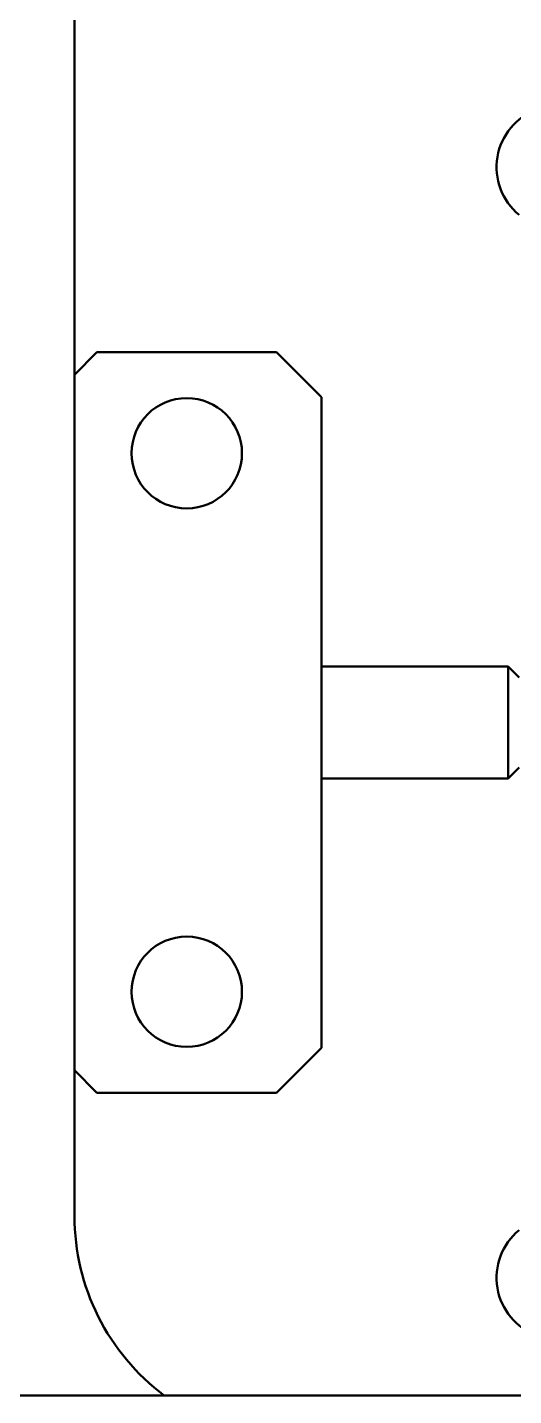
# Model space of a CAD drawing. Header units: millimetres. Extents: x 845401 to 948039, y 511594 to 550263.
# Drawn here: x 914457.1 to 914478.8, y 544546.2 to 544607.2 of the extents above; entities that cross this region are included whole.
import ezdxf

# ---------------------------------------------------------------- set-up
doc = ezdxf.new("R2010")
doc.units = ezdxf.units.MM
doc.layers.add('可见 (ISO)', color=7, linetype='Continuous', lineweight=50)

# ---------------------------------------------------------------- blocks, each defined once
blk = doc.blocks.new('A$C2A4E01FC')
at = {"layer": '可见 (ISO)', "color": 251}
for p, q in [((2102.5, 529.351), (2102.5, 609.351)), ((2102.5, 566.851), (2103.5, 567.851)), ((2111.5, 567.851), (2103.5, 567.851)), ((2111.5, 567.851), (2113.5, 565.851)), ((2113.5, 536.851), (2113.5, 565.851)), ((2113.5, 553.851), (2121.809, 553.851)), ((2121.809, 548.851), (2121.809, 553.851)), ((2122.3, 553.36), (2121.809, 553.851)), ((2113.5, 548.851), (2121.809, 548.851)), ((2122.3, 549.342), (2121.809, 548.851)), ((2113.5, 536.851), (2111.5, 534.851)), ((2103.5, 534.851), (2102.5, 535.851)), ((2103.5, 534.851), (2111.5, 534.851)), ((2403, 521.351), (2002, 521.351))]:
    blk.add_line(p, q, dxfattribs=at)
for centre in [(2107.5, 563.351), (2107.5, 539.351)]:
    blk.add_circle(centre, 2.459, dxfattribs=at)
for centre, radius, start, end in [((2124.05, 576.101), 2.75, 110.43831, 230.4788), ((2112.5, 529.351), 10, 180, 233.1301), ((2124.05, 526.601), 2.75, 129.5212, 249.56169)]:
    blk.add_arc(centre, radius, start, end, dxfattribs=at)

msp = doc.modelspace()

# ---------------------------------------------------------------- block references
msp.add_blockref('A$C2A4E01FC', (912356.693, 544024.865))

doc.saveas('drawing.dxf')
